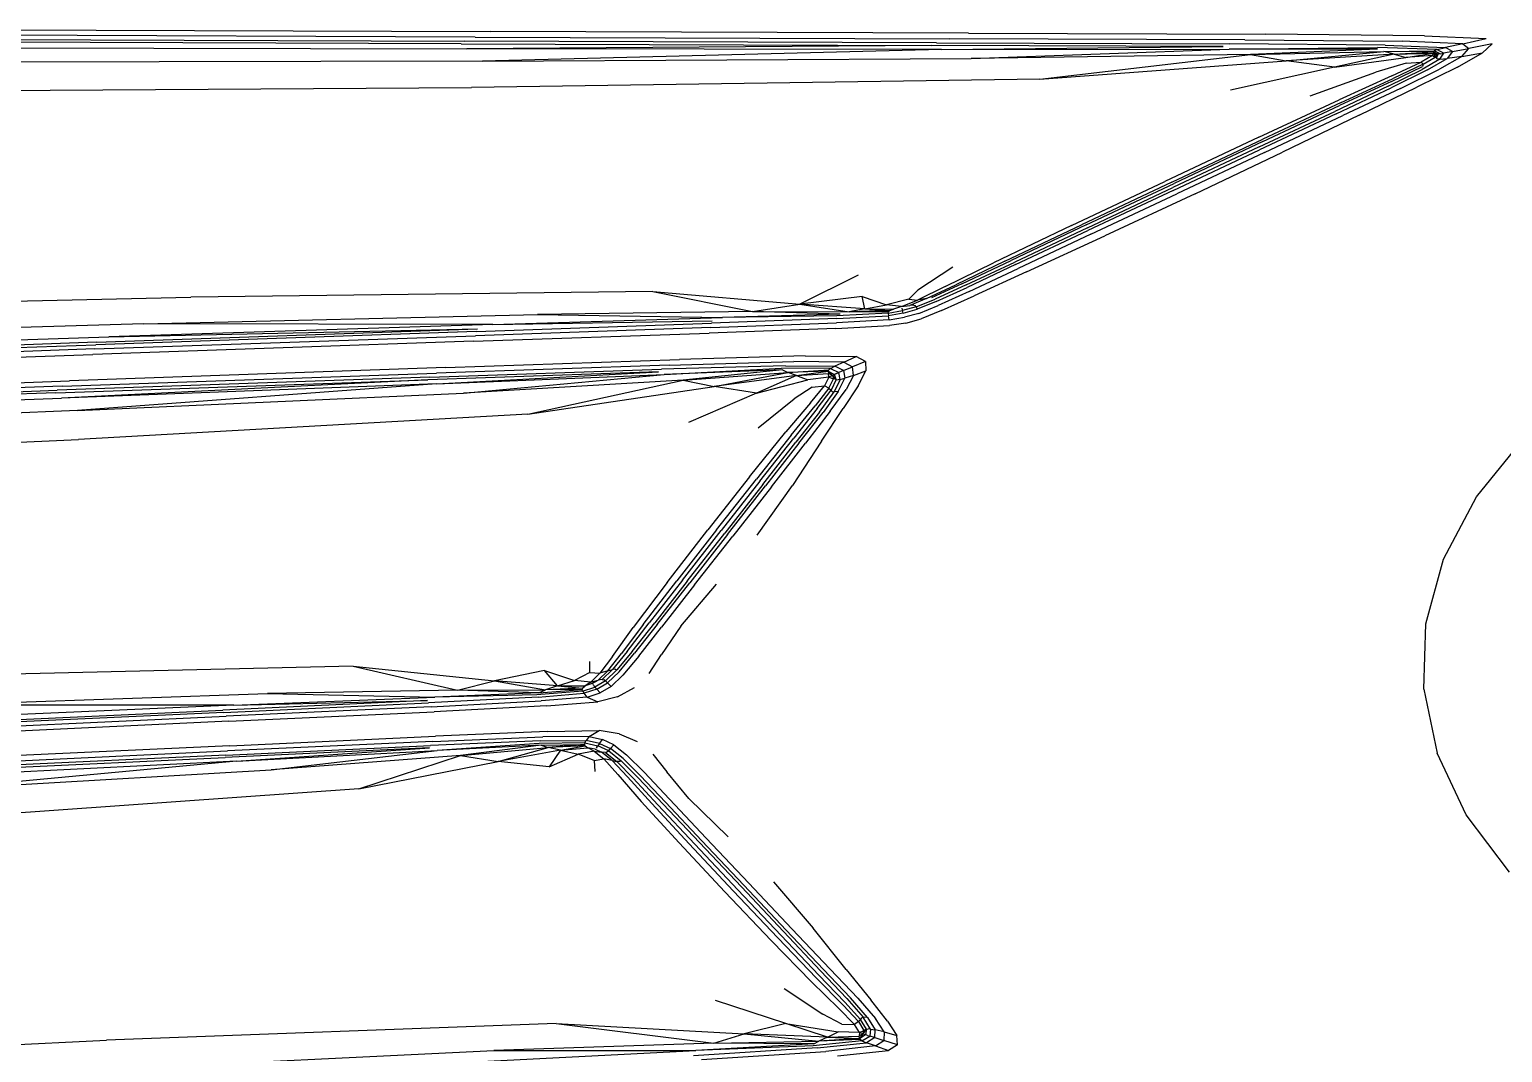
# Model space of a CAD drawing. Extents: x 526875 to 527530, y 3493038 to 3493574.
# Drawn here: x 527138.882 to 527139.894, y 3493325.089 to 3493325.792 of the extents above; entities that cross this region are included whole.
import ezdxf

# ---------------------------------------------------------------- set-up
doc = ezdxf.new("R2010")
doc.units = 0
doc.header["$LTSCALE"] = 2
doc.layers.get('0').update_dxf_attribs({"linetype": 'CONTINUOUS'})
doc.layers.add('L-WATER水景', color=5, linetype='CONTINUOUS')

# ---------------------------------------------------------------- blocks, each defined once
blk = doc.blocks.new('$matou$00000056')
at = {"color": 0, "linetype": 'Continuous'}
for p, q in [((-4492.31, 180.6, 0), (-4488.82, 183.66, 0)), ((-4492.31, 180.6, 0), (-4487.25, 177.78, 0)), ((-4492.31, 180.6, 0), (-4492.25, 175.3, 0)), ((-4469.34, 185.39, 0), (-4488.82, 183.66, 0)), ((-4484, 180.72, 0), (-4488.82, 183.66, 0)), ((-4484, 180.72, 0), (-4487.25, 177.78, 0)), ((-4484, 180.72, 0), (-4464.95, 182.5, 0)), ((-4484, 180.72, 0), (-4480.56, 178.67, 0)), ((-4461.67, 180.33, 0), (-4480.56, 178.67, 0)), ((-4417.38, 183.82, 0), (-4464.95, 182.5, 0)), ((-4461.67, 180.33, 0), (-4414.39, 181.6, 0)), ((-4489.01, 166.82, 0), (-4492.25, 175.3, 0)), ((-4487.46, 172.97, 0), (-4492.25, 175.3, 0)), ((-4487.46, 172.97, 0), (-4487.25, 177.78, 0)), ((-4483.8, 175.96, 0), (-4487.25, 177.78, 0)), ((-4483.8, 175.96, 0), (-4484.14, 171.54, 0)), ((-4483.8, 175.96, 0), (-4480.56, 178.67, 0)), ((-4483.8, 175.96, 0), (-4481.98, 174.99, 0)), ((-4482.38, 170.93, 0), (-4481.98, 174.99, 0)), ((-4478.85, 177.48, 0), (-4481.98, 174.99, 0)), ((-4481.06, 174.47, 0), (-4481.98, 174.99, 0)), ((-4481.06, 174.47, 0), (-4480.29, 174.01, 0)), ((-4478.85, 177.48, 0), (-4480.56, 178.67, 0)), ((-4477.95, 175.99, 0), (-4480.29, 174.01, 0)), ((-4479.49, 173.53, 0), (-4477.95, 175.99, 0)), ((-4479.49, 173.53, 0), (-4477.95, 174.8, 0)), ((-4478.85, 177.48, 0), (-4460.19, 179.03, 0)), ((-4478.85, 177.48, 0), (-4478.2, 176.73, 0)), ((-4478.2, 176.73, 0), (-4462.44, 176.43, 0)), ((-4477.95, 175.99, 0), (-4478.2, 176.73, 0)), ((-4478.06, 172.68, 0), (-4477.95, 174.8, 0)), ((-4477.95, 175.99, 0), (-4462.44, 176.43, 0)), ((-4465.75, 174.36, 0), (-4477.95, 175.99, 0)), ((-4477.95, 175.99, 0), (-4477.95, 174.8, 0)), ((-4465.75, 174.36, 0), (-4477.95, 174.8, 0)), ((-4465.75, 174.36, 0), (-4470.03, 171.58, 0)), ((-4465.75, 174.36, 0), (-4462.44, 176.43, 0)), ((-4465.75, 174.36, 0), (-4434.1, 170.25, 0)), ((-4465.75, 174.36, 0), (-4450.17, 165.42, 0)), ((-4460.46, 177.95, 0), (-4462.44, 176.43, 0)), ((-4422.42, 174.86, 0), (-4462.44, 176.43, 0)), ((-4434.1, 170.25, 0), (-4462.44, 176.43, 0)), ((-4460.46, 177.95, 0), (-4415.37, 178.46, 0)), ((-4460.46, 177.95, 0), (-4422.42, 174.86, 0)), ((-4460.19, 179.03, 0), (-4415.37, 178.46, 0)), ((-4422.42, 174.86, 0), (-4434.1, 170.25, 0)), ((-4422.42, 174.86, 0), (-4338.43, 173.22, 0)), ((-4362.65, 159.41, 0), (-4422.42, 174.86, 0)), ((-4328.41, 179.21, 0), (-4415.37, 178.46, 0)), ((-4338.43, 173.22, 0), (-4415.37, 178.46, 0)), ((-4487.46, 172.97, 0), (-4484.44, 165.11, 0)), ((-4487.46, 172.97, 0), (-4484.14, 171.54, 0)), ((-4481.35, 164.18, 0), (-4484.14, 171.54, 0)), ((-4482.38, 170.93, 0), (-4484.14, 171.54, 0)), ((-4482.38, 170.93, 0), (-4479.77, 163.99, 0)), ((-4482.38, 170.93, 0), (-4481.5, 170.84, 0)), ((-4480.79, 170.99, 0), (-4481.5, 170.84, 0)), ((-4480.79, 170.99, 0), (-4480.29, 174.01, 0)), ((-4479.49, 173.53, 0), (-4480.79, 170.99, 0)), ((-4480.79, 170.99, 0), (-4479.8, 171.54, 0)), ((-4480.79, 170.99, 0), (-4478.64, 165.19, 0)), ((-4479.49, 173.53, 0), (-4480.29, 174.01, 0)), ((-4479.49, 173.53, 0), (-4479.8, 171.54, 0)), ((-4478.06, 172.68, 0), (-4479.8, 171.54, 0)), ((-4477.89, 166.36, 0), (-4479.8, 171.54, 0)), ((-4479.49, 173.53, 0), (-4478.06, 172.68, 0)), ((-4478.06, 172.68, 0), (-4470.03, 171.58, 0)), ((-4478.06, 172.68, 0), (-4476.28, 167.84, 0)), ((-4450.17, 165.42, 0), (-4470.03, 171.58, 0)), ((-4450.17, 165.42, 0), (-4434.1, 170.25, 0)), ((-4362.65, 159.41, 0), (-4434.1, 170.25, 0)), ((-4191.04, 173.48, 0), (-4338.43, 173.22, 0)), ((-4489.01, 166.82, 0), (-4482.96, 154.24, 0)), ((-4478, 153.04, 0), (-4484.44, 165.11, 0)), ((-4481.35, 164.18, 0), (-4475.21, 152.64, 0)), ((-4481.35, 164.18, 0), (-4479.77, 163.99, 0)), ((-4479.07, 164.38, 0), (-4479.77, 163.99, 0)), ((-4473.85, 152.88, 0), (-4479.77, 163.99, 0)), ((-4479.07, 164.38, 0), (-4478.64, 165.19, 0)), ((-4477.89, 166.36, 0), (-4478.64, 165.19, 0)), ((-4473.01, 154.92, 0), (-4478.64, 165.19, 0)), ((-4477.89, 166.36, 0), (-4476.28, 167.84, 0)), ((-4477.89, 166.36, 0), (-4472.32, 156.54, 0)), ((-4471.56, 167.33, 0), (-4476.28, 167.84, 0)), ((-4470.63, 158.44, 0), (-4476.28, 167.84, 0)), ((-4471.56, 167.33, 0), (-4464.42, 161.2, 0)), ((-4450.17, 165.42, 0), (-4423.78, 150.47, 0)), ((-4470.63, 158.44, 0), (-4460.69, 142.41, 0)), ((-4450.18, 145.49, 0), (-4464.42, 161.2, 0)), ((-4362.65, 159.41, 0), (-4190.96, 157.01, 0)), ((-4006.62, 157.56, 0), (-4190.96, 157.01, 0)), ((-4474.06, 136.3, 0), (-4482.96, 154.24, 0)), ((-4478, 153.04, 0), (-4467.98, 135.56, 0)), ((-4465.49, 135.7, 0), (-4475.21, 152.64, 0)), ((-4473.85, 152.88, 0), (-4464.33, 136.29, 0)), ((-4473.01, 154.92, 0), (-4463.56, 138.7, 0)), ((-4462.69, 140.41, 0), (-4472.32, 156.54, 0)), ((-4446.06, 117.67, 0), (-4460.69, 142.41, 0)), ((-4474.06, 136.3, 0), (-4462.25, 111.74, 0)), ((-4454.18, 111.51, 0), (-4467.98, 135.56, 0)), ((-4465.49, 135.7, 0), (-4451.96, 112.13, 0)), ((-4450.93, 112.94, 0), (-4464.33, 136.29, 0)), ((-4449.91, 115.06, 0), (-4463.56, 138.7, 0)), ((-4462.69, 140.41, 0), (-4448.65, 116.32, 0)), ((-4450.93, 112.94, 0), (-4435.64, 86.29, 0)), ((-4449.91, 115.06, 0), (-4434.21, 87.75, 0)), ((-4432.48, 88.25, 0), (-4448.65, 116.32, 0)), ((-4446.06, 117.67, 0), (-4429.23, 88.57, 0)), ((-4447.93, 84.18, 0), (-4462.25, 111.74, 0)), ((-4454.18, 111.51, 0), (-4438.57, 84.32, 0)), ((-4436.6, 85.36, 0), (-4451.96, 112.13, 0)), ((-4728.78, 98.29, 0), (-4713.22, 64.39, 0)), ((-4436.6, 85.36, 0), (-4421.36, 58.8, 0)), ((-4420.43, 59.79, 0), (-4435.64, 86.29, 0)), ((-4418.61, 60.51, 0), (-4434.21, 87.75, 0)), ((-4432.48, 88.25, 0), (-4416.48, 60.22, 0)), ((-4412.7, 59.49, 0), (-4429.23, 88.57, 0)), ((-4423.13, 57.4, 0), (-4438.57, 84.32, 0)), ((-4713.22, 64.39, 0), (-4703.3, 28.44, 0)), ((-4417.24, 34.3, 0), (-4431.52, 57.27, 0)), ((-4423.13, 57.4, 0), (-4409.81, 34.19, 0)), ((-4408.21, 35.88, 0), (-4421.36, 58.8, 0)), ((-4420.43, 59.79, 0), (-4407.3, 36.91, 0)), ((-4418.61, 60.51, 0), (-4405.25, 37.06, 0)), ((-4402.93, 36.22, 0), (-4416.48, 60.22, 0)), ((-4412.7, 59.49, 0), (-4398.98, 34.77, 0)), ((-4417.24, 34.3, 0), (-4409.32, 18.58, 0)), ((-4400.59, 18.12, 0), (-4409.81, 34.19, 0)), ((-4408.21, 35.88, 0), (-4399.11, 20.01, 0)), ((-4398.24, 21.1, 0), (-4407.3, 36.91, 0)), ((-4396.27, 21.15, 0), (-4405.25, 37.06, 0)), ((-4402.93, 36.22, 0), (-4394.13, 20.24, 0)), ((-4390.55, 18.79, 0), (-4398.98, 34.77, 0)), ((-4699.27, -8.65, 0), (-4703.3, 28.44, 0)), ((-4291.62, 20.02, 0), (-4138.8, 25.46, 0)), ((-4404.24, 7.98, 0), (-4409.32, 18.58, 0)), ((-4400.59, 18.12, 0), (-4394.24, 7.73, 0)), ((-4392.85, 9.77, 0), (-4399.11, 20.01, 0)), ((-4398.24, 21.1, 0), (-4392.03, 10.94, 0)), ((-4396.27, 21.15, 0), (-4390.36, 11.25, 0)), ((-4388.58, 10.6, 0), (-4394.13, 20.24, 0)), ((-4390.55, 18.79, 0), (-4385.5, 9.46, 0)), ((-4291.62, 20.02, 0), (-4345.16, 8.02, 0)), ((-4291.62, 20.02, 0), (-4330.89, 3.67, 0)), ((-4391.34, 11.38, 0), (-4392.03, 10.94, 0)), ((-4391.34, 11.38, 0), (-4390.36, 11.25, 0)), ((-4386.22, 5.84, 0), (-4390.36, 11.25, 0)), ((-4388.58, 10.6, 0), (-4390.36, 11.25, 0)), ((-4381.73, 10.16, 0), (-4381.87, 16.37, 0)), ((-4364.45, 12.52, 0), (-4375.76, 6.03, 0)), ((-4369.14, 3.37, 0), (-4364.45, 12.52, 0)), ((-4364.45, 12.52, 0), (-4345.16, 8.02, 0)), ((-4389.55, 1.59, 0), (-4394.24, 7.73, 0)), ((-4392.85, 9.77, 0), (-4388.24, 3.73, 0)), ((-4387.48, 4.96, 0), (-4392.03, 10.94, 0)), ((-4388.58, 10.6, 0), (-4384.75, 5.6, 0)), ((-4388.58, 10.6, 0), (-4385.5, 9.46, 0)), ((-4386.22, 5.84, 0), (-4386.92, 5.57, 0)), ((-4386.22, 5.84, 0), (-4384.75, 5.6, 0)), ((-4381.73, 10.16, 0), (-4385.5, 9.46, 0)), ((-4381.9, 4.7, 0), (-4385.5, 9.46, 0)), ((-4381.9, 4.7, 0), (-4375.76, 6.03, 0)), ((-4381.73, 10.16, 0), (-4375.76, 6.03, 0)), ((-4369.14, 3.37, 0), (-4375.76, 6.03, 0)), ((-4369.14, 3.37, 0), (-4345.16, 8.02, 0)), ((-4345.16, 8.02, 0), (-4364.51, 1.37, 0)), ((-4330.89, 3.67, 0), (-4345.16, 8.02, 0)), ((-4330.89, 3.67, 0), (-4258.44, 6.76, 0)), ((-4258.44, 6.76, 0), (-4322.1, 0.23, 0)), ((-4127.85, 9.1, 0), (-4258.44, 6.76, 0)), ((-4245.44, 1.01, 0), (-4127.85, 9.1, 0)), ((-4391.84, -4.46, 0), (-4398.46, 0.4, 0)), ((-4389.55, 1.59, 0), (-4388.24, 3.73, 0)), ((-4389.55, 1.59, 0), (-4385.31, -1.77, 0)), ((-4387.48, 4.96, 0), (-4388.24, 3.73, 0)), ((-4384.07, 0.43, 0), (-4388.24, 3.73, 0)), ((-4387.48, 4.96, 0), (-4386.92, 5.57, 0)), ((-4387.48, 4.96, 0), (-4383.39, 1.72, 0)), ((-4384.07, 0.43, 0), (-4385.31, -1.77, 0)), ((-4382.4, 3.73, 0), (-4384.75, 5.6, 0)), ((-4381.9, 4.7, 0), (-4384.75, 5.6, 0)), ((-4384.07, 0.43, 0), (-4383.39, 1.72, 0)), ((-4384.07, 0.43, 0), (-4379.14, -1.55, 0)), ((-4383.01, 2.5, 0), (-4383.39, 1.72, 0)), ((-4378.54, -0.22, 0), (-4383.39, 1.72, 0)), ((-4383.01, 2.5, 0), (-4382.7, 3.15, 0)), ((-4382.4, 3.73, 0), (-4379.64, 2.64, 0)), ((-4381.9, 4.7, 0), (-4379.64, 2.64, 0)), ((-4369.14, 3.37, 0), (-4379.64, 2.64, 0)), ((-4378.62, 1.43, 0), (-4379.64, 2.64, 0)), ((-4369.14, 3.37, 0), (-4378.62, 1.43, 0)), ((-4378.62, 1.43, 0), (-4378.4, 0.63, 0)), ((-4378.62, 1.43, 0), (-4364.51, 1.37, 0)), ((-4378.54, -0.22, 0), (-4378.4, 0.63, 0)), ((-4378.4, 0.63, 0), (-4364.51, 1.37, 0)), ((-4361.85, -0.1, 0), (-4378.4, 0.63, 0)), ((-4369.14, 3.37, 0), (-4364.51, 1.37, 0)), ((-4330.89, 3.67, 0), (-4364.51, 1.37, 0)), ((-4361.85, -0.1, 0), (-4364.51, 1.37, 0)), ((-4361.85, -0.1, 0), (-4330.89, 3.67, 0)), ((-4361.85, -0.1, 0), (-4322.1, 0.23, 0)), ((-4361.11, -1.19, 0), (-4322.1, 0.23, 0)), ((-4245.44, 1.01, 0), (-4322.1, 0.23, 0)), ((-4245.44, 1.01, 0), (-4319.26, -1.51, 0)), ((-4245.44, 1.01, 0), (-4118.18, 1.59, 0)), ((-4391.84, -4.46, 0), (-4384.22, -6.88, 0)), ((-4380.28, -3.78, 0), (-4385.31, -1.77, 0)), ((-4380.28, -3.78, 0), (-4384.22, -6.88, 0)), ((-4380.28, -3.78, 0), (-4379.14, -1.55, 0)), ((-4380.28, -3.78, 0), (-4362.65, -4.79, 0)), ((-4378.54, -0.22, 0), (-4379.14, -1.55, 0)), ((-4361.61, -2.54, 0), (-4379.14, -1.55, 0)), ((-4378.54, -0.22, 0), (-4361.11, -1.19, 0)), ((-4320.57, -5.13, 0), (-4362.65, -4.79, 0)), ((-4361.61, -2.54, 0), (-4319.66, -2.87, 0)), ((-4320.57, -5.13, 0), (-4242.22, -5.13, 0)), ((-4241.46, -2.87, 0), (-4319.66, -2.87, 0)), ((-4319.26, -1.51, 0), (-4241.16, -1.51, 0)), ((-4115.75, -5.13, 0), (-4242.22, -5.13, 0)), ((-4241.46, -2.87, 0), (-4115.17, -2.87, 0)), ((-4114.96, -1.51, 0), (-4241.16, -1.51, 0)), ((-4699.27, -8.65, 0), (-4701.23, -45.89, 0)), ((-4364.52, -7.77, 0), (-4384.22, -6.88, 0)), ((-4364.52, -7.77, 0), (-4321.66, -8.07, 0)), ((-4243.14, -8.07, 0), (-4321.66, -8.07, 0)), ((-4243.14, -8.07, 0), (-4116.48, -8.07, 0)), ((-4364.52, -22.39, 0), (-4384.22, -23.28, 0)), ((-4364.52, -22.39, 0), (-4321.66, -22.09, 0)), ((-4243.14, -22.09, 0), (-4321.66, -22.09, 0)), ((-4243.14, -22.09, 0), (-4116.48, -22.09, 0)), ((-4391.84, -25.69, 0), (-4398.46, -30.55, 0)), ((-4391.84, -25.69, 0), (-4384.22, -23.28, 0)), ((-4380.28, -26.37, 0), (-4385.31, -28.39, 0)), ((-4380.28, -26.37, 0), (-4384.22, -23.28, 0)), ((-4380.28, -26.37, 0), (-4362.65, -25.37, 0)), ((-4380.28, -26.37, 0), (-4379.14, -28.61, 0)), ((-4361.61, -27.62, 0), (-4379.14, -28.61, 0)), ((-4320.57, -25.03, 0), (-4362.65, -25.37, 0)), ((-4361.61, -27.62, 0), (-4319.66, -27.29, 0)), ((-4320.57, -25.03, 0), (-4242.22, -25.03, 0)), ((-4241.46, -27.29, 0), (-4319.66, -27.29, 0)), ((-4115.75, -25.03, 0), (-4242.22, -25.03, 0)), ((-4241.46, -27.29, 0), (-4115.17, -27.29, 0)), ((-4389.55, -31.74, 0), (-4394.24, -37.89, 0)), ((-4389.55, -31.74, 0), (-4385.31, -28.39, 0)), ((-4389.55, -31.74, 0), (-4388.24, -33.88, 0)), ((-4384.07, -30.59, 0), (-4388.24, -33.88, 0)), ((-4387.48, -35.12, 0), (-4383.39, -31.88, 0)), ((-4384.07, -30.59, 0), (-4385.31, -28.39, 0)), ((-4384.07, -30.59, 0), (-4379.14, -28.61, 0)), ((-4384.07, -30.59, 0), (-4383.39, -31.88, 0)), ((-4378.54, -29.94, 0), (-4383.39, -31.88, 0)), ((-4383.01, -32.66, 0), (-4383.39, -31.88, 0)), ((-4383.01, -32.66, 0), (-4382.7, -33.31, 0)), ((-4382.4, -33.89, 0), (-4379.64, -32.8, 0)), ((-4381.9, -34.85, 0), (-4379.64, -32.8, 0)), ((-4378.62, -31.59, 0), (-4379.64, -32.8, 0)), ((-4369.14, -33.53, 0), (-4379.64, -32.8, 0)), ((-4378.54, -29.94, 0), (-4379.14, -28.61, 0)), ((-4378.62, -31.59, 0), (-4378.4, -30.79, 0)), ((-4378.62, -31.59, 0), (-4364.51, -31.53, 0)), ((-4369.14, -33.53, 0), (-4378.62, -31.59, 0)), ((-4378.54, -29.94, 0), (-4361.11, -28.97, 0)), ((-4378.54, -29.94, 0), (-4378.4, -30.79, 0)), ((-4361.85, -30.06, 0), (-4378.4, -30.79, 0)), ((-4378.4, -30.79, 0), (-4364.51, -31.53, 0)), ((-4369.14, -33.53, 0), (-4375.76, -36.19, 0)), ((-4369.14, -33.53, 0), (-4364.51, -31.53, 0)), ((-4369.14, -33.53, 0), (-4345.16, -38.18, 0)), ((-4369.14, -33.53, 0), (-4364.45, -42.68, 0)), ((-4361.85, -30.06, 0), (-4364.51, -31.53, 0)), ((-4330.89, -33.83, 0), (-4364.51, -31.53, 0)), ((-4345.16, -38.18, 0), (-4364.51, -31.53, 0)), ((-4361.85, -30.06, 0), (-4322.1, -30.39, 0)), ((-4361.85, -30.06, 0), (-4330.89, -33.83, 0)), ((-4361.11, -28.97, 0), (-4322.1, -30.39, 0)), ((-4245.44, -31.16, 0), (-4322.1, -30.39, 0)), ((-4258.44, -36.92, 0), (-4322.1, -30.39, 0)), ((-4319.26, -28.64, 0), (-4241.16, -28.64, 0)), ((-4245.44, -31.16, 0), (-4319.26, -28.64, 0)), ((-4245.44, -31.16, 0), (-4118.18, -31.75, 0)), ((-4245.44, -31.16, 0), (-4127.85, -39.26, 0)), ((-4114.96, -28.64, 0), (-4241.16, -28.64, 0)), ((-4404.24, -38.14, 0), (-4409.32, -48.74, 0)), ((-4400.59, -48.28, 0), (-4394.24, -37.89, 0)), ((-4392.85, -39.93, 0), (-4388.24, -33.88, 0)), ((-4387.48, -35.12, 0), (-4392.03, -41.1, 0)), ((-4386.22, -36, 0), (-4390.36, -41.41, 0)), ((-4388.58, -40.75, 0), (-4384.75, -35.76, 0)), ((-4387.48, -35.12, 0), (-4388.24, -33.88, 0)), ((-4387.48, -35.12, 0), (-4386.92, -35.73, 0)), ((-4386.22, -36, 0), (-4386.92, -35.73, 0)), ((-4386.22, -36, 0), (-4384.75, -35.76, 0)), ((-4381.9, -34.85, 0), (-4385.5, -39.62, 0)), ((-4382.4, -33.89, 0), (-4384.75, -35.76, 0)), ((-4381.9, -34.85, 0), (-4384.75, -35.76, 0)), ((-4381.9, -34.85, 0), (-4375.76, -36.19, 0)), ((-4381.73, -40.32, 0), (-4375.76, -36.19, 0)), ((-4364.45, -42.68, 0), (-4375.76, -36.19, 0)), ((-4364.45, -42.68, 0), (-4345.16, -38.18, 0)), ((-4330.89, -33.83, 0), (-4345.16, -38.18, 0)), ((-4291.62, -50.18, 0), (-4345.16, -38.18, 0)), ((-4330.89, -33.83, 0), (-4258.44, -36.92, 0)), ((-4291.62, -50.18, 0), (-4330.89, -33.83, 0)), ((-4127.85, -39.26, 0), (-4258.44, -36.92, 0)), ((-4392.85, -39.93, 0), (-4399.11, -50.17, 0)), ((-4398.24, -51.26, 0), (-4392.03, -41.1, 0)), ((-4396.27, -51.31, 0), (-4390.36, -41.41, 0)), ((-4388.58, -40.75, 0), (-4394.13, -50.4, 0)), ((-4391.34, -41.54, 0), (-4392.03, -41.1, 0)), ((-4391.34, -41.54, 0), (-4390.36, -41.41, 0)), ((-4390.55, -48.95, 0), (-4385.5, -39.62, 0)), ((-4388.58, -40.75, 0), (-4390.36, -41.41, 0)), ((-4388.58, -40.75, 0), (-4385.5, -39.62, 0)), ((-4381.73, -40.32, 0), (-4385.5, -39.62, 0)), ((-4381.73, -40.32, 0), (-4381.87, -46.53, 0)), ((-4701.23, -45.89, 0), (-4709.15, -82.34, 0)), ((-4417.24, -64.46, 0), (-4409.32, -48.74, 0)), ((-4400.59, -48.28, 0), (-4409.81, -64.35, 0)), ((-4408.21, -66.03, 0), (-4399.11, -50.17, 0)), ((-4402.93, -66.37, 0), (-4394.13, -50.4, 0)), ((-4390.55, -48.95, 0), (-4398.98, -64.93, 0)), ((-4291.62, -50.18, 0), (-4138.8, -55.62, 0)), ((-4398.24, -51.26, 0), (-4407.3, -67.06, 0)), ((-4396.27, -51.31, 0), (-4405.25, -67.22, 0)), ((-4417.24, -64.46, 0), (-4431.52, -87.43, 0)), ((-4423.13, -87.56, 0), (-4409.81, -64.35, 0)), ((-4408.21, -66.03, 0), (-4421.36, -88.96, 0)), ((-4420.43, -89.95, 0), (-4407.3, -67.06, 0)), ((-4418.61, -90.67, 0), (-4405.25, -67.22, 0)), ((-4402.93, -66.37, 0), (-4416.48, -90.38, 0)), ((-4412.7, -89.65, 0), (-4398.98, -64.93, 0)), ((-4709.15, -82.34, 0), (-4722.81, -117.05, 0)), ((-4423.13, -87.56, 0), (-4438.57, -114.48, 0)), ((-4436.6, -115.51, 0), (-4421.36, -88.96, 0)), ((-4412.7, -89.65, 0), (-4429.23, -118.73, 0)), ((-4420.43, -89.95, 0), (-4435.64, -116.45, 0)), ((-4418.61, -90.67, 0), (-4434.21, -117.91, 0)), ((-4432.48, -118.41, 0), (-4416.48, -90.38, 0)), ((-4722.81, -117.05, 0), (-4741.86, -149.12, 0)), ((-4447.93, -114.34, 0), (-4462.25, -141.89, 0)), ((-4454.18, -141.67, 0), (-4438.57, -114.48, 0)), ((-4436.6, -115.51, 0), (-4451.96, -142.29, 0)), ((-4450.93, -143.1, 0), (-4435.64, -116.45, 0)), ((-4449.91, -145.22, 0), (-4434.21, -117.91, 0)), ((-4432.48, -118.41, 0), (-4448.65, -146.47, 0)), ((-4446.06, -147.82, 0), (-4429.23, -118.73, 0)), ((-4474.06, -166.46, 0), (-4462.25, -141.89, 0)), ((-4454.18, -141.67, 0), (-4467.98, -165.72, 0)), ((-4465.49, -165.86, 0), (-4451.96, -142.29, 0)), ((-4450.93, -143.1, 0), (-4464.33, -166.45, 0)), ((-4449.91, -145.22, 0), (-4463.56, -168.85, 0)), ((-4462.69, -170.57, 0), (-4448.65, -146.47, 0)), ((-4446.06, -147.82, 0), (-4460.69, -172.57, 0)), ((-4474.06, -166.46, 0), (-4482.96, -184.4, 0)), ((-4478, -183.2, 0), (-4467.98, -165.72, 0)), ((-4465.49, -165.86, 0), (-4475.21, -182.79, 0)), ((-4473.85, -183.03, 0), (-4464.33, -166.45, 0)), ((-4473.01, -185.08, 0), (-4463.56, -168.85, 0)), ((-4462.69, -170.57, 0), (-4472.32, -186.7, 0)), ((-4470.63, -188.6, 0), (-4460.69, -172.57, 0)), ((-4450.18, -175.65, 0), (-4464.42, -191.36, 0)), ((-4489.01, -196.98, 0), (-4482.96, -184.4, 0)), ((-4478, -183.2, 0), (-4484.44, -195.27, 0)), ((-4481.35, -194.33, 0), (-4475.21, -182.79, 0)), ((-4473.85, -183.03, 0), (-4479.77, -194.15, 0)), ((-4473.01, -185.08, 0), (-4478.64, -195.35, 0)), ((-4450.17, -195.58, 0), (-4423.78, -180.63, 0)), ((-4477.89, -196.52, 0), (-4472.32, -186.7, 0)), ((-4470.63, -188.6, 0), (-4476.28, -197.99, 0)), ((-4362.65, -189.57, 0), (-4434.1, -200.41, 0)), ((-4362.65, -189.57, 0), (-4422.42, -205.02, 0)), ((-4362.65, -189.57, 0), (-4190.96, -187.17, 0)), ((-4006.62, -187.71, 0), (-4190.96, -187.17, 0)), ((-4487.46, -203.13, 0), (-4484.44, -195.27, 0)), ((-4481.35, -194.33, 0), (-4484.14, -201.7, 0)), ((-4482.38, -201.09, 0), (-4479.77, -194.15, 0)), ((-4481.35, -194.33, 0), (-4479.77, -194.15, 0)), ((-4480.79, -201.14, 0), (-4478.64, -195.35, 0)), ((-4477.89, -196.52, 0), (-4479.8, -201.7, 0)), ((-4479.07, -194.54, 0), (-4479.77, -194.15, 0)), ((-4479.07, -194.54, 0), (-4478.64, -195.35, 0)), ((-4477.89, -196.52, 0), (-4478.64, -195.35, 0)), ((-4477.89, -196.52, 0), (-4476.28, -197.99, 0)), ((-4471.56, -197.49, 0), (-4464.42, -191.36, 0)), ((-4450.17, -195.58, 0), (-4470.03, -201.74, 0)), ((-4465.75, -204.51, 0), (-4450.17, -195.58, 0)), ((-4450.17, -195.58, 0), (-4434.1, -200.41, 0)), ((-4489.01, -196.98, 0), (-4492.25, -205.45, 0)), ((-4487.46, -203.13, 0), (-4484.14, -201.7, 0)), ((-4482.38, -201.09, 0), (-4484.14, -201.7, 0)), ((-4483.8, -206.12, 0), (-4484.14, -201.7, 0)), ((-4482.38, -201.09, 0), (-4481.5, -201, 0)), ((-4482.38, -201.09, 0), (-4481.98, -205.15, 0)), ((-4480.79, -201.14, 0), (-4481.5, -201, 0)), ((-4480.79, -201.14, 0), (-4480.29, -204.17, 0)), ((-4479.49, -203.69, 0), (-4480.79, -201.14, 0)), ((-4480.79, -201.14, 0), (-4479.8, -201.7, 0)), ((-4479.49, -203.69, 0), (-4479.8, -201.7, 0)), ((-4478.06, -202.84, 0), (-4479.8, -201.7, 0)), ((-4478.06, -202.84, 0), (-4476.28, -197.99, 0)), ((-4478.06, -202.84, 0), (-4470.03, -201.74, 0)), ((-4471.56, -197.49, 0), (-4476.28, -197.99, 0)), ((-4465.75, -204.51, 0), (-4470.03, -201.74, 0)), ((-4465.75, -204.51, 0), (-4434.1, -200.41, 0)), ((-4434.1, -200.41, 0), (-4462.44, -206.59, 0)), ((-4422.42, -205.02, 0), (-4434.1, -200.41, 0)), ((-4492.31, -210.75, 0), (-4492.25, -205.45, 0)), ((-4492.31, -210.75, 0), (-4487.26, -207.94, 0)), ((-4487.46, -203.13, 0), (-4492.25, -205.45, 0)), ((-4487.46, -203.13, 0), (-4487.26, -207.94, 0)), ((-4483.8, -206.12, 0), (-4487.26, -207.94, 0)), ((-4484, -210.88, 0), (-4487.26, -207.94, 0)), ((-4483.8, -206.12, 0), (-4481.98, -205.15, 0)), ((-4483.8, -206.12, 0), (-4480.56, -208.83, 0)), ((-4481.06, -204.63, 0), (-4481.98, -205.15, 0)), ((-4478.85, -207.64, 0), (-4481.98, -205.15, 0)), ((-4481.06, -204.63, 0), (-4480.29, -204.17, 0)), ((-4478.85, -207.64, 0), (-4480.56, -208.83, 0)), ((-4479.49, -203.69, 0), (-4480.29, -204.17, 0)), ((-4477.95, -206.15, 0), (-4480.29, -204.17, 0)), ((-4479.49, -203.69, 0), (-4478.06, -202.84, 0)), ((-4479.49, -203.69, 0), (-4477.95, -206.15, 0)), ((-4479.49, -203.69, 0), (-4477.95, -204.95, 0)), ((-4478.85, -207.64, 0), (-4478.2, -206.89, 0)), ((-4478.85, -207.64, 0), (-4460.19, -209.19, 0)), ((-4477.95, -206.15, 0), (-4478.2, -206.89, 0)), ((-4462.44, -206.59, 0), (-4478.2, -206.89, 0)), ((-4478.06, -202.84, 0), (-4477.95, -204.95, 0)), ((-4465.75, -204.51, 0), (-4477.95, -206.15, 0)), ((-4465.75, -204.51, 0), (-4477.95, -204.95, 0)), ((-4477.95, -206.15, 0), (-4477.95, -204.95, 0)), ((-4477.95, -206.15, 0), (-4462.44, -206.59, 0)), ((-4465.75, -204.51, 0), (-4462.44, -206.59, 0)), ((-4422.42, -205.02, 0), (-4462.44, -206.59, 0)), ((-4460.46, -208.11, 0), (-4462.44, -206.59, 0)), ((-4460.46, -208.11, 0), (-4422.42, -205.02, 0)), ((-4422.42, -205.02, 0), (-4338.43, -203.38, 0)), ((-4338.43, -203.38, 0), (-4415.37, -208.62, 0)), ((-4191.04, -203.64, 0), (-4338.43, -203.38, 0)), ((-4328.41, -209.37, 0), (-4191.04, -203.64, 0)), ((-4191.04, -203.64, 0), (-4009.27, -205.04, 0)), ((-4492.31, -210.75, 0), (-4488.83, -213.82, 0)), ((-4484, -210.88, 0), (-4488.83, -213.82, 0)), ((-4484, -210.88, 0), (-4480.56, -208.83, 0)), ((-4484, -210.88, 0), (-4464.95, -212.66, 0)), ((-4461.67, -210.49, 0), (-4480.56, -208.83, 0)), ((-4417.38, -213.97, 0), (-4464.95, -212.66, 0)), ((-4461.67, -210.49, 0), (-4414.39, -211.76, 0)), ((-4460.46, -208.11, 0), (-4415.37, -208.62, 0)), ((-4415.37, -208.62, 0), (-4460.19, -209.19, 0)), ((-4328.41, -209.37, 0), (-4415.37, -208.62, 0)), ((-4325.96, -213.32, 0), (-4414.39, -211.76, 0)), ((-4328.41, -209.37, 0), (-4413.21, -210.42, 0)), ((-4413.21, -210.42, 0), (-4325.09, -211.97, 0)), ((-4328.41, -209.37, 0), (-4185.1, -211.31, 0)), ((-4325.96, -213.32, 0), (-4183.65, -215.83, 0)), ((-4325.09, -211.97, 0), (-4185.1, -211.31, 0)), ((-4183.05, -214.48, 0), (-4325.09, -211.97, 0)), ((-4008.86, -213.74, 0), (-4185.1, -211.31, 0)), ((-4469.34, -215.55, 0), (-4488.83, -213.82, 0)), ((-4469.34, -215.55, 0), (-4421.39, -216.86, 0)), ((-4332.08, -218.44, 0), (-4421.39, -216.86, 0)), ((-4417.38, -213.97, 0), (-4328.53, -215.54, 0)), ((-4332.08, -218.44, 0), (-4188.53, -220.96, 0)), ((-4185.66, -218.06, 0), (-4328.53, -215.54, 0)), ((-4185.66, -218.06, 0), (-4010.24, -220.83, 0)), ((-4008.91, -218.6, 0), (-4183.65, -215.83, 0)), ((-4183.05, -214.48, 0), (-4008.59, -217.24, 0)), ((-4012.2, -223.75, 0), (-4188.53, -220.96, 0)), ((-4481.56, -230.48, 0), (-4502.08, -230.58, 0)), ((-4481.56, -230.48, 0), (-4433.19, -231.17, 0)), ((-4522.15, -237.85, 0), (-4514.21, -233.63, 0)), ((-4508.41, -231.6, 0), (-4514.21, -233.63, 0)), ((-4513.47, -236.83, 0), (-4507.96, -234.96, 0)), ((-4508.41, -231.6, 0), (-4502.08, -230.58, 0)), ((-4502.06, -233.88, 0), (-4507.96, -234.96, 0)), ((-4502.06, -233.88, 0), (-4481.97, -233.64, 0)), ((-4502.06, -233.88, 0), (-4501.89, -236.3, 0)), ((-4482.07, -236.06, 0), (-4501.89, -236.3, 0)), ((-4482.07, -236.06, 0), (-4434.25, -236.71, 0)), ((-4433.91, -234.29, 0), (-4481.97, -233.64, 0)), ((-4433.91, -234.29, 0), (-4344.06, -235.88, 0)), ((-4343.2, -232.76, 0), (-4433.19, -231.17, 0)), ((-4198.65, -238.44, 0), (-4344.06, -235.88, 0)), ((-4343.2, -232.76, 0), (-4197.83, -235.32, 0)), ((-4019.06, -238.15, 0), (-4197.83, -235.32, 0)), ((-4522.15, -237.85, 0), (-4534.91, -245.38, 0)), ((-4533.1, -248.01, 0), (-4521.03, -240.76, 0)), ((-4513.47, -236.83, 0), (-4521.03, -240.76, 0)), ((-4520.36, -243.15, 0), (-4512.9, -239.24, 0)), ((-4512.58, -240.68, 0), (-4519.99, -244.58, 0)), ((-4516.65, -245.07, 0), (-4510.19, -241.65, 0)), ((-4507.01, -241.16, 0), (-4513.17, -244.46, 0)), ((-4507.54, -237.38, 0), (-4512.9, -239.24, 0)), ((-4512.58, -240.68, 0), (-4512.9, -239.24, 0)), ((-4512.58, -240.68, 0), (-4507.34, -238.82, 0)), ((-4512.58, -240.68, 0), (-4512.28, -241.42, 0)), ((-4511.71, -241.74, 0), (-4512.28, -241.42, 0)), ((-4511.71, -241.74, 0), (-4510.19, -241.65, 0)), ((-4507.01, -241.16, 0), (-4510.19, -241.65, 0)), ((-4507.54, -237.38, 0), (-4501.89, -236.3, 0)), ((-4507.54, -237.38, 0), (-4507.34, -238.82, 0)), ((-4501.84, -237.75, 0), (-4507.34, -238.82, 0)), ((-4507.25, -239.64, 0), (-4507.34, -238.82, 0)), ((-4507.25, -239.64, 0), (-4507.19, -240.17, 0)), ((-4507.01, -241.16, 0), (-4503.96, -239.93, 0)), ((-4507.01, -241.16, 0), (-4501.29, -242.5, 0)), ((-4502.5, -239.19, 0), (-4503.96, -239.93, 0)), ((-4492.92, -240.91, 0), (-4503.96, -239.93, 0)), ((-4502.5, -239.19, 0), (-4502.01, -238.59, 0)), ((-4502.5, -239.19, 0), (-4487.01, -239.62, 0)), ((-4492.92, -240.91, 0), (-4502.5, -239.19, 0)), ((-4501.84, -237.75, 0), (-4502.01, -238.59, 0)), ((-4502.01, -238.59, 0), (-4487.01, -239.62, 0)), ((-4501.84, -237.75, 0), (-4501.89, -236.3, 0)), ((-4501.84, -237.75, 0), (-4482.19, -237.51, 0)), ((-4492.92, -240.91, 0), (-4501.29, -242.5, 0)), ((-4492.92, -240.91, 0), (-4487.01, -239.62, 0)), ((-4492.92, -240.91, 0), (-4468.23, -245.22, 0)), ((-4492.92, -240.91, 0), (-4492.19, -247.92, 0)), ((-4450.05, -242.24, 0), (-4487.01, -239.62, 0)), ((-4468.23, -245.22, 0), (-4487.01, -239.62, 0)), ((-4483.47, -238.52, 0), (-4438.53, -239.66, 0)), ((-4483.47, -238.52, 0), (-4450.05, -242.24, 0)), ((-4482.19, -237.51, 0), (-4438.53, -239.66, 0)), ((-4350.89, -241.88, 0), (-4438.53, -239.66, 0)), ((-4368.16, -246.42, 0), (-4438.53, -239.66, 0)), ((-4350.89, -241.88, 0), (-4434.52, -238.15, 0)), ((-4344.56, -238.29, 0), (-4434.25, -236.71, 0)), ((-4199.53, -242.29, 0), (-4344.93, -239.73, 0)), ((-4204.27, -245.08, 0), (-4344.93, -239.73, 0)), ((-4344.56, -238.29, 0), (-4199.15, -240.85, 0)), ((-4020.32, -243.69, 0), (-4199.15, -240.85, 0)), ((-4198.65, -238.44, 0), (-4019.81, -241.28, 0)), ((-4555.2, -257.67, 0), (-4534.91, -245.38, 0)), ((-4520.36, -243.15, 0), (-4532.33, -250.36, 0)), ((-4531.97, -251.81, 0), (-4519.99, -244.58, 0)), ((-4530.37, -252.57, 0), (-4518.6, -245.38, 0)), ((-4516.65, -245.07, 0), (-4528.04, -252.16, 0)), ((-4523.98, -251.4, 0), (-4513.17, -244.46, 0)), ((-4516.65, -245.07, 0), (-4513.17, -244.46, 0)), ((-4509.88, -245.3, 0), (-4513.57, -250.07, 0)), ((-4509.88, -245.3, 0), (-4513.17, -244.46, 0)), ((-4509.88, -245.3, 0), (-4501.29, -242.5, 0)), ((-4492.19, -247.92, 0), (-4501.29, -242.5, 0)), ((-4492.19, -247.92, 0), (-4468.23, -245.22, 0)), ((-4491.07, -260.28, 0), (-4468.23, -245.22, 0)), ((-4450.05, -242.24, 0), (-4468.23, -245.22, 0)), ((-4412.42, -256.4, 0), (-4468.23, -245.22, 0)), ((-4450.05, -242.24, 0), (-4368.16, -246.42, 0)), ((-4412.42, -256.4, 0), (-4450.05, -242.24, 0)), ((-4217.87, -251.5, 0), (-4368.16, -246.42, 0)), ((-4350.89, -241.88, 0), (-4204.27, -245.08, 0)), ((-4350.89, -241.88, 0), (-4217.87, -251.5, 0)), ((-4023.17, -248.45, 0), (-4204.27, -245.08, 0)), ((-4199.53, -242.29, 0), (-4020.69, -245.14, 0)), ((-4533.1, -248.01, 0), (-4552.11, -259.84, 0)), ((-4551.22, -262.12, 0), (-4532.33, -250.36, 0)), ((-4531.97, -251.81, 0), (-4550.94, -263.61, 0)), ((-4530.37, -252.57, 0), (-4549.59, -264.63, 0)), ((-4547.22, -264.35, 0), (-4528.04, -252.16, 0)), ((-4523.98, -251.4, 0), (-4542.86, -263.66, 0)), ((-4527.23, -262.37, 0), (-4513.57, -250.07, 0)), ((-4217.87, -251.5, 0), (-4030.01, -256.45, 0)), ((-4555.2, -257.67, 0), (-4585.75, -276.14, 0)), ((-4412.42, -256.4, 0), (-4236.28, -265.52, 0)), ((-4580.51, -277.52, 0), (-4552.11, -259.84, 0)), ((-4551.22, -262.12, 0), (-4579.44, -279.68, 0)), ((-4579.29, -281.26, 0), (-4550.94, -263.61, 0)), ((-4573.24, -282.92, 0), (-4542.86, -263.66, 0)), ((-4578.82, -282.9, 0), (-4549.59, -264.63, 0)), ((-4547.22, -264.35, 0), (-4577.04, -283.08, 0)), ((-4041.33, -272.38, 0), (-4236.28, -265.52, 0)), ((-4620.89, -297.69, 0), (-4585.75, -276.14, 0)), ((-4580.51, -277.52, 0), (-4613.96, -298.34, 0)), ((-4612.59, -300.32, 0), (-4579.44, -279.68, 0)), ((-4578.82, -282.9, 0), (-4613.17, -304.3, 0)), ((-4579.29, -281.26, 0), (-4612.53, -301.95, 0)), ((-4612.28, -305.1, 0), (-4577.04, -283.08, 0)), ((-4573.24, -282.92, 0), (-4609.54, -305.67, 0)), ((-4620.89, -297.69, 0), (-4654.96, -319.24, 0)), ((-4648.11, -319.59, 0), (-4613.96, -298.34, 0)), ((-4612.59, -300.32, 0), (-4646.26, -321.27, 0)), ((-4646.14, -322.86, 0), (-4612.53, -301.95, 0)), ((-4612.28, -305.1, 0), (-4647.74, -327.15, 0)), ((-4647.71, -325.8, 0), (-4613.17, -304.3, 0)), ((-4646.16, -328.43, 0), (-4609.54, -305.67, 0)), ((-4684.83, -338.4, 0), (-4654.96, -319.24, 0)), ((-4648.11, -319.59, 0), (-4678.6, -338.58, 0)), ((-4647.71, -325.8, 0), (-4677.56, -344.33, 0)), ((-4676.06, -339.82, 0), (-4646.26, -321.27, 0)), ((-4646.14, -322.86, 0), (-4675.61, -341.21, 0)), ((-4678.22, -346, 0), (-4647.74, -327.15, 0)), ((-4646.16, -328.43, 0), (-4677.51, -347.7, 0)), ((-4684.83, -338.4, 0), (-4707.39, -352.79, 0)), ((-4701.1, -352.58, 0), (-4678.6, -338.58, 0)), ((-4676.06, -339.82, 0), (-4697.56, -353.2, 0)), ((-4696.43, -354.17, 0), (-4675.61, -341.21, 0)), ((-4678.22, -346, 0), (-4698.49, -358.38, 0)), ((-4698.01, -359.98, 0), (-4677.51, -347.7, 0)), ((-4697.79, -356.83, 0), (-4677.56, -344.33, 0)), ((-4723.25, -363.27, 0), (-4707.39, -352.79, 0)), ((-4701.1, -352.58, 0), (-4716.33, -362.49, 0)), ((-4711.7, -362.41, 0), (-4697.56, -353.2, 0)), ((-4666.52, -350.68, 0), (-4692.03, -362.43, 0)), ((-4710.19, -365.74, 0), (-4698.49, -358.38, 0)), ((-4697.79, -356.83, 0), (-4709.88, -364.58, 0)), ((-4696.43, -354.17, 0), (-4709.73, -362.82, 0)), ((-4676.25, -366.52, 0), (-4636.3, -356.18, 0)), ((-4723.25, -363.27, 0), (-4733.01, -370.68, 0)), ((-4725.02, -369.19, 0), (-4716.33, -362.49, 0)), ((-4711.7, -362.41, 0), (-4719.38, -368.43, 0)), ((-4716.63, -368.26, 0), (-4709.73, -362.82, 0)), ((-4710.19, -365.74, 0), (-4709.88, -364.58, 0)), ((-4698.01, -359.98, 0), (-4709.49, -367.01, 0)), ((-4703.65, -366.79, 0), (-4692.03, -362.43, 0)), ((-4736.78, -375.67, 0), (-4733.01, -370.68, 0)), ((-4725.02, -369.19, 0), (-4733.01, -370.68, 0)), ((-4725.02, -369.19, 0), (-4727.88, -373.55, 0)), ((-4725.02, -369.19, 0), (-4719.38, -368.43, 0)), ((-4721.52, -372.22, 0), (-4719.38, -368.43, 0)), ((-4716.63, -368.26, 0), (-4719.38, -368.43, 0)), ((-4716.63, -368.26, 0), (-4718.26, -371.55, 0)), ((-4716.63, -368.26, 0), (-4715.64, -368.47, 0)), ((-4715.29, -368.85, 0), (-4716.09, -371.08, 0)), ((-4715.32, -370.88, 0), (-4716.09, -371.08, 0)), ((-4715.29, -368.85, 0), (-4715.64, -368.47, 0)), ((-4715.32, -370.88, 0), (-4715.29, -368.85, 0)), ((-4715.32, -370.88, 0), (-4714.91, -369.5, 0)), ((-4715.32, -370.88, 0), (-4714.35, -372.68, 0)), ((-4715.32, -370.88, 0), (-4714.32, -371.91, 0)), ((-4715.29, -368.85, 0), (-4714.91, -369.5, 0)), ((-4710.19, -365.74, 0), (-4714.91, -369.5, 0)), ((-4714.32, -371.91, 0), (-4714.91, -369.5, 0)), ((-4713.82, -370.5, 0), (-4714.91, -369.5, 0)), ((-4703.7, -370.09, 0), (-4714.32, -371.91, 0)), ((-4713.82, -370.5, 0), (-4714.32, -371.91, 0)), ((-4713.82, -370.5, 0), (-4709.49, -367.01, 0)), ((-4713.82, -370.5, 0), (-4703.7, -370.09, 0)), ((-4710.19, -365.74, 0), (-4709.49, -367.01, 0)), ((-4703.65, -366.79, 0), (-4709.49, -367.01, 0)), ((-4676.25, -366.52, 0), (-4703.7, -370.09, 0)), ((-4699.23, -372.34, 0), (-4703.7, -370.09, 0)), ((-4699.23, -372.34, 0), (-4676.25, -366.52, 0)), ((-4676.25, -366.52, 0), (-4657.99, -371.31, 0)), ((-4563.81, -367.53, 0), (-4657.99, -371.31, 0)), ((-4563.81, -367.53, 0), (-4644.57, -375.9, 0)), ((-4563.81, -367.53, 0), (-4346.94, -377.83, 0)), ((-4736.78, -375.67, 0), (-4727.88, -373.55, 0)), ((-4725.66, -376.47, 0), (-4734.66, -378.86, 0)), ((-4721.52, -372.22, 0), (-4727.88, -373.55, 0)), ((-4725.66, -376.47, 0), (-4727.88, -373.55, 0)), ((-4725.66, -376.47, 0), (-4719.03, -374.79, 0)), ((-4725.66, -376.47, 0), (-4702.51, -379.58, 0)), ((-4721.52, -372.22, 0), (-4718.26, -371.55, 0)), ((-4721.52, -372.22, 0), (-4719.03, -374.79, 0)), ((-4715.75, -373.8, 0), (-4719.03, -374.79, 0)), ((-4696.03, -377.7, 0), (-4719.03, -374.79, 0)), ((-4716.87, -371.27, 0), (-4718.26, -371.55, 0)), ((-4715.75, -373.8, 0), (-4718.26, -371.55, 0)), ((-4716.87, -371.27, 0), (-4716.09, -371.08, 0)), ((-4716.87, -371.27, 0), (-4714.6, -373.19, 0)), ((-4714.35, -372.68, 0), (-4716.09, -371.08, 0)), ((-4715.75, -373.8, 0), (-4714.6, -373.19, 0)), ((-4715.75, -373.8, 0), (-4693.08, -376.53, 0)), ((-4714.35, -372.68, 0), (-4714.6, -373.19, 0)), ((-4695.4, -374.13, 0), (-4714.6, -373.19, 0)), ((-4714.35, -372.68, 0), (-4714.32, -371.91, 0)), ((-4699.23, -372.34, 0), (-4714.35, -372.68, 0)), ((-4714.35, -372.68, 0), (-4695.4, -374.13, 0)), ((-4699.23, -372.34, 0), (-4714.32, -371.91, 0)), ((-4699.23, -372.34, 0), (-4657.99, -371.31, 0)), ((-4699.23, -372.34, 0), (-4695.4, -374.13, 0)), ((-4657.99, -371.31, 0), (-4695.4, -374.13, 0)), ((-4644.57, -375.9, 0), (-4695.4, -374.13, 0)), ((-4636.48, -379.48, 0), (-4693.08, -376.53, 0)), ((-4693.06, -375.51, 0), (-4636.48, -379.48, 0)), ((-4693.06, -375.51, 0), (-4644.57, -375.9, 0)), ((-4644.57, -375.9, 0), (-4657.99, -371.31, 0)), ((-4644.57, -375.9, 0), (-4537.96, -381.03, 0)), ((-4711.13, -382.05, 0), (-4734.66, -378.86, 0)), ((-4711.13, -382.05, 0), (-4650.68, -387.07, 0)), ((-4642.61, -384.54, 0), (-4702.51, -379.58, 0)), ((-4696.03, -377.7, 0), (-4636.64, -382.56, 0)), ((-4526.76, -387.01, 0), (-4636.48, -379.48, 0)), ((-4537.96, -381.03, 0), (-4636.48, -379.48, 0)), ((-4634.21, -381.29, 0), (-4523.13, -389.64, 0)), ((-4526.76, -387.01, 0), (-4634.21, -381.29, 0)), ((-4351.67, -392.57, 0), (-4537.96, -381.03, 0)), ((-4116.78, -391.69, 0), (-4346.94, -377.83, 0)), ((-4537.34, -395.59, 0), (-4650.68, -387.07, 0)), ((-4642.61, -384.54, 0), (-4530.13, -393, 0)), ((-4524.96, -390.96, 0), (-4636.64, -382.56, 0)), ((-4526.76, -387.01, 0), (-4345.82, -400, 0)), ((-4526.76, -387.01, 0), (-4351.67, -392.57, 0)), ((-4349.25, -406.59, 0), (-4530.13, -393, 0)), ((-4524.96, -390.96, 0), (-4345.12, -404.47, 0)), ((-4343.81, -403.12, 0), (-4523.13, -389.64, 0)), ((-4523.13, -389.64, 0), (-4345.82, -400, 0)), ((-4351.67, -392.57, 0), (-4123.63, -407.88, 0)), ((-4537.34, -395.59, 0), (-4355.12, -409.29, 0)), ((-4124.57, -416.2, 0), (-4345.82, -400, 0)), ((-4125.57, -421.02, 0), (-4345.12, -404.47, 0)), ((-4343.81, -403.12, 0), (-4124.75, -419.63, 0)), ((-4132.66, -426.05, 0), (-4355.12, -409.29, 0)), ((-4349.25, -406.59, 0), (-4128.46, -423.23, 0))]:
    blk.add_line(p, q, dxfattribs=at)

msp = doc.modelspace()

# ---------------------------------------------------------------- block references
at = {"layer": 'L-WATER水景', "color": 8, "lineweight": 0, "xscale": 0.0018, "yscale": 0.0012, "zscale": 0.001291236534000011, "rotation": 182.6690366972091}
msp.add_blockref('$matou$00000056', (527131.3911, 3493324.9344), dxfattribs=at)

doc.saveas('drawing.dxf')
